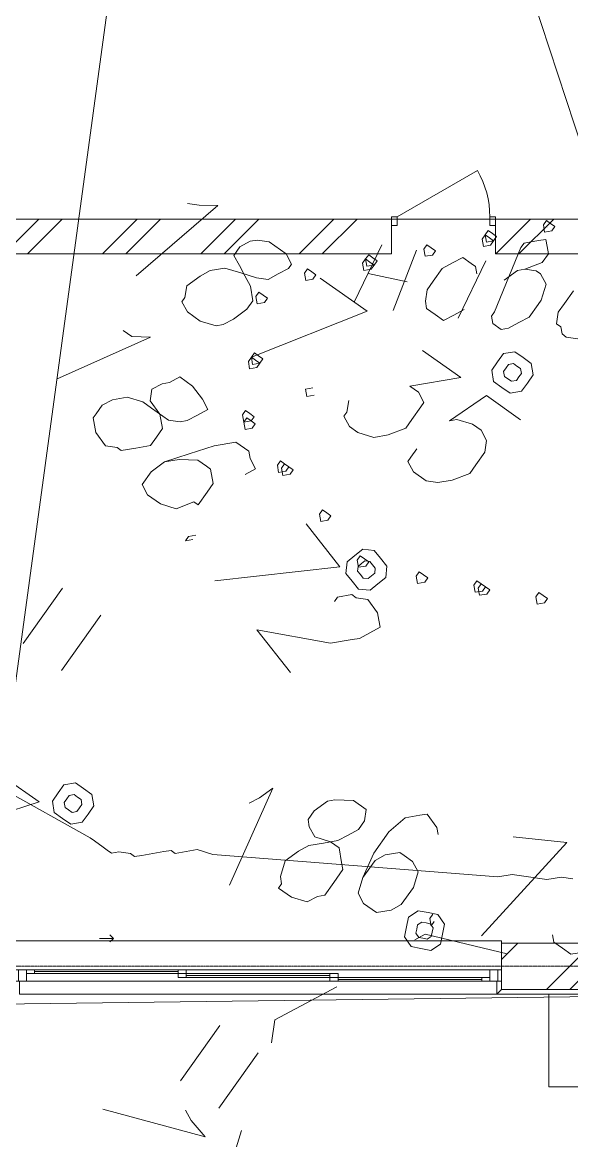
# Model space of a CAD drawing. Header units: millimetres. Extents: x -45570 to 57695, y -24100 to 57483.
# Drawn here: x 1015 to 5756, y -1506 to 8148 of the extents above; entities that cross this region are included whole.
import ezdxf

# ---------------------------------------------------------------- set-up
doc = ezdxf.new("R2010")
doc.units = ezdxf.units.MM
doc.linetypes.add('Осевая 12-2-2', pattern=[16, 12, -2, 0, -2])
for name, color, linetype, lineweight in [('A-DOOR', 8, 'Continuous', 9), ('A-FLOR', 8, 'Continuous', 9), ('A-GLAZ', 8, 'Continuous', 9), ('A-WALL', 8, 'Continuous', 18), ('A-WALL-PATT', 8, 'Continuous', 9), ('S-GRID', 8, 'Continuous', 9), ('НВК_ГП', 8, 'Continuous', 18), ('НВК_топо', 9, 'Continuous', 9)]:
    doc.layers.add(name, color=color, linetype=linetype, lineweight=lineweight)
pattern_1 = [(45, (0, 0), (-424.264, 424.264), []), (45, (0, 200), (-424.264, 424.264), [])]

# ---------------------------------------------------------------- blocks, each defined once
blk = doc.blocks.new('ТОПО')
at = {"layer": 'НВК_топо'}
for p, q in [((2817.9, 16091.3), (6.8, -4501.2)), ((5924, 6826.3), (5047.7, 9489.2)), ((2703, 6565.8), (1998.4, 5960.1)), ((2441, 6585.6), (2540.6, 6570.3)), ((2540.6, 6570.3), (2703, 6565.8)), ((5538.1, 6436.9), (5512, 6400.1)), ((5538.1, 6436.9), (5512, 6400.1)), ((5512, 6400.1), (5522.8, 6337.3)), ((5512, 6400.1), (5522.8, 6337.3)), ((5574.9, 6410.9), (5538.1, 6436.9)), ((5574.9, 6410.9), (5538.1, 6436.9)), ((5548.8, 6374.1), (5548.8, 6374.1)), ((5548.8, 6374.1), (5548.8, 6374.1)), ((5611.6, 6384.8), (5574.9, 6410.9)), ((5611.6, 6384.8), (5574.9, 6410.9)), ((5585.6, 6348), (5611.6, 6384.8)), ((5585.6, 6348), (5611.6, 6384.8)), ((5009.4, 6314), (4983.4, 6277.2)), ((5009.4, 6314), (4983.4, 6277.2)), ((5009.4, 6314), (4983.4, 6277.2)), ((4983.4, 6277.2), (4994.2, 6214.4)), ((4983.4, 6277.2), (4994.2, 6214.4)), ((4983.4, 6277.2), (4994.2, 6214.4)), ((5035.5, 6350.8), (5009.4, 6314)), ((5035.5, 6350.8), (5009.4, 6314)), ((5035.5, 6350.8), (5009.4, 6314)), ((5035.5, 6350.8), (5009.4, 6314)), ((5035.5, 6350.8), (5009.4, 6314)), ((5009.4, 6314), (5020.2, 6251.2)), ((5009.4, 6314), (5020.2, 6251.2)), ((5009.4, 6314), (5020.2, 6251.2)), ((5046.2, 6288), (5009.4, 6314)), ((5009.4, 6314), (5020.2, 6251.2)), ((5046.2, 6288), (5009.4, 6314)), ((5009.4, 6314), (5020.2, 6251.2)), ((5046.2, 6288), (5009.4, 6314)), ((5072.3, 6324.8), (5035.5, 6350.8)), ((5072.3, 6324.8), (5035.5, 6350.8)), ((5072.3, 6324.8), (5035.5, 6350.8)), ((5072.3, 6324.8), (5035.5, 6350.8)), ((5072.3, 6324.8), (5035.5, 6350.8)), ((5083, 6262), (5046.2, 6288)), ((5083, 6262), (5046.2, 6288)), ((5083, 6262), (5046.2, 6288)), ((5109, 6298.8), (5072.3, 6324.8)), ((5109, 6298.8), (5072.3, 6324.8)), ((5109, 6298.8), (5072.3, 6324.8)), ((5109, 6298.8), (5072.3, 6324.8)), ((5109, 6298.8), (5072.3, 6324.8)), ((5083, 6262), (5109, 6298.8)), ((5083, 6262), (5109, 6298.8)), ((5083, 6262), (5109, 6298.8)), ((5083, 6262), (5109, 6298.8)), ((5083, 6262), (5109, 6298.8)), ((5522.8, 6337.3), (5585.6, 6348)), ((5522.8, 6337.3), (5585.6, 6348)), ((2893.2, 6210.3), (2841.1, 6136.7)), ((2982.1, 6257.9), (2893.2, 6210.3)), ((3044.9, 6268.6), (2982.1, 6257.9)), ((3144.5, 6253.4), (3044.9, 6268.6)), ((3291.7, 6149.2), (3144.5, 6253.4)), ((4119.1, 6226.2), (3880.3, 5732.7)), ((4418, 6180.4), (4216, 5660.8)), ((4506.8, 6228), (4480.8, 6191.2)), ((4506.8, 6228), (4480.8, 6191.2)), ((4480.8, 6191.2), (4491.6, 6128.4)), ((4480.8, 6191.2), (4491.6, 6128.4)), ((4543.6, 6201.9), (4506.8, 6228)), ((4543.6, 6201.9), (4506.8, 6228)), ((4580.4, 6175.9), (4543.6, 6201.9)), ((4580.4, 6175.9), (4543.6, 6201.9)), ((4994.2, 6214.4), (5057, 6225.2)), ((4994.2, 6214.4), (5057, 6225.2)), ((4994.2, 6214.4), (5057, 6225.2)), ((5020.2, 6251.2), (5083, 6262)), ((5020.2, 6251.2), (5083, 6262)), ((5020.2, 6251.2), (5083, 6262)), ((5020.2, 6251.2), (5083, 6262)), ((5020.2, 6251.2), (5083, 6262)), ((5020.2, 6251.2), (5020.2, 6251.2)), ((5020.2, 6251.2), (5020.2, 6251.2)), ((5057, 6225.2), (5083, 6262)), ((5057, 6225.2), (5083, 6262)), ((5057, 6225.2), (5083, 6262)), ((5319, 6205.4), (5091, 5649)), ((5345.1, 6242.2), (5319, 6205.4)), ((5470.7, 6263.7), (5345.1, 6242.2)), ((5533.5, 6274.4), (5470.7, 6263.7)), ((5544.3, 6211.6), (5533.5, 6274.4)), ((5555.1, 6148.8), (5544.3, 6211.6)), ((2841.1, 6136.7), (2888.7, 6047.9)), ((3339.2, 6060.4), (3291.7, 6149.2)), ((3978.2, 6105.1), (3952.2, 6068.3)), ((3978.2, 6105.1), (3952.2, 6068.3)), ((3978.2, 6105.1), (3952.2, 6068.3)), ((4004.3, 6141.9), (3978.2, 6105.1)), ((4004.3, 6141.9), (3978.2, 6105.1)), ((4004.3, 6141.9), (3978.2, 6105.1)), ((4004.3, 6141.9), (3978.2, 6105.1)), ((4004.3, 6141.9), (3978.2, 6105.1)), ((3978.2, 6105.1), (3989, 6042.3)), ((3978.2, 6105.1), (3989, 6042.3)), ((3978.2, 6105.1), (3989, 6042.3)), ((4015, 6079.1), (3978.2, 6105.1)), ((3978.2, 6105.1), (3989, 6042.3)), ((4015, 6079.1), (3978.2, 6105.1)), ((3978.2, 6105.1), (3989, 6042.3)), ((4015, 6079.1), (3978.2, 6105.1)), ((4041, 6115.9), (4004.3, 6141.9)), ((4041, 6115.9), (4004.3, 6141.9)), ((4041, 6115.9), (4004.3, 6141.9)), ((4041, 6115.9), (4004.3, 6141.9)), ((4041, 6115.9), (4004.3, 6141.9)), ((4077.8, 6089.8), (4041, 6115.9)), ((4077.8, 6089.8), (4041, 6115.9)), ((4077.8, 6089.8), (4041, 6115.9)), ((4077.8, 6089.8), (4041, 6115.9)), ((4077.8, 6089.8), (4041, 6115.9)), ((4051.8, 6053), (4077.8, 6089.8)), ((4051.8, 6053), (4077.8, 6089.8)), ((4051.8, 6053), (4077.8, 6089.8)), ((4051.8, 6053), (4077.8, 6089.8)), ((4051.8, 6053), (4077.8, 6089.8)), ((4491.6, 6128.4), (4554.4, 6139.1)), ((4491.6, 6128.4), (4554.4, 6139.1)), ((4517.6, 6165.2), (4517.6, 6165.2)), ((4517.6, 6165.2), (4517.6, 6165.2)), ((4554.4, 6139.1), (4580.4, 6175.9)), ((4554.4, 6139.1), (4580.4, 6175.9)), ((4727.6, 6071.8), (4816.4, 6119.3)), ((5015.7, 6088.8), (4776.9, 5595.2)), ((4816.4, 6119.3), (4890, 6067.3)), ((5503, 6075.2), (5555.1, 6148.8)), ((2548.5, 5957.3), (2637.4, 6004.9)), ((2637.4, 6004.9), (2763, 6026.4)), ((2763, 6026.4), (2899.5, 5985.1)), ((2888.7, 6047.9), (2936.2, 5959)), ((3224.3, 5976), (3313.2, 6023.6)), ((3313.2, 6023.6), (3339.2, 6060.4)), ((3475.6, 6019.1), (3449.6, 5982.3)), ((3475.6, 6019.1), (3449.6, 5982.3)), ((3512.4, 5993), (3475.6, 6019.1)), ((3512.4, 5993), (3475.6, 6019.1)), ((3549.2, 5967), (3512.4, 5993)), ((3549.2, 5967), (3512.4, 5993)), ((3952.2, 6068.3), (3962.9, 6005.5)), ((3952.2, 6068.3), (3962.9, 6005.5)), ((3952.2, 6068.3), (3962.9, 6005.5)), ((3962.9, 6005.5), (4025.8, 6016.3)), ((3962.9, 6005.5), (4025.8, 6016.3)), ((3962.9, 6005.5), (4025.8, 6016.3)), ((3989, 6042.3), (4051.8, 6053)), ((3989, 6042.3), (4051.8, 6053)), ((3989, 6042.3), (4051.8, 6053)), ((3989, 6042.3), (4051.8, 6053)), ((3989, 6042.3), (4051.8, 6053)), ((3989, 6042.3), (3989, 6042.3)), ((3989, 6042.3), (3989, 6042.3)), ((4051.8, 6053), (4015, 6079.1)), ((4051.8, 6053), (4015, 6079.1)), ((4051.8, 6053), (4015, 6079.1)), ((4025.8, 6016.3), (4051.8, 6053)), ((4025.8, 6016.3), (4051.8, 6053)), ((4025.8, 6016.3), (4051.8, 6053)), ((4560.6, 5913.8), (4638.7, 6024.2)), ((4638.7, 6024.2), (4727.6, 6071.8)), ((4890, 6067.3), (4926.8, 6041.2)), ((4926.8, 6041.2), (4937.6, 5978.4)), ((5173.6, 5921.8), (5288.5, 6006.2)), ((5288.5, 6006.2), (5351.3, 6016.9)), ((5351.3, 6016.9), (5503, 6075.2)), ((5450.9, 6001.6), (5351.3, 6016.9)), ((5487.7, 5975.6), (5450.9, 6001.6)), ((2433.7, 5873), (2548.5, 5957.3)), ((2899.5, 5985.1), (3035.9, 5943.8)), ((2936.2, 5959), (2983.8, 5870.2)), ((3035.9, 5943.8), (3135.5, 5928.5)), ((3135.5, 5928.5), (3224.3, 5976)), ((3449.6, 5982.3), (3460.4, 5919.4)), ((3449.6, 5982.3), (3460.4, 5919.4)), ((3460.4, 5919.4), (3523.2, 5930.2)), ((3460.4, 5919.4), (3523.2, 5930.2)), ((3486.4, 5956.2), (3486.4, 5956.2)), ((3486.4, 5956.2), (3486.4, 5956.2)), ((3523.2, 5930.2), (3549.2, 5967)), ((3523.2, 5930.2), (3549.2, 5967)), ((3586, 5941), (3990.7, 5654.6)), ((3999.7, 5979.5), (4335.4, 5907.6)), ((4508.6, 5840.3), (4560.6, 5913.8)), ((5535.3, 5886.7), (5487.7, 5975.6)), ((2418.4, 5773.4), (2433.7, 5873)), ((2983.8, 5870.2), (3005.3, 5744.5)), ((3057.4, 5818.1), (3031.3, 5781.3)), ((3057.4, 5818.1), (3031.3, 5781.3)), ((3094.2, 5792.1), (3057.4, 5818.1)), ((3094.2, 5792.1), (3057.4, 5818.1)), ((4493.3, 5740.7), (4508.6, 5840.3)), ((5494, 5750.3), (5535.3, 5886.7)), ((5693.2, 5719.8), (5771.3, 5830.2)), ((2392.3, 5736.6), (2418.4, 5773.4)), ((2439.9, 5647.7), (2392.3, 5736.6)), ((3005.3, 5744.5), (2953.2, 5670.9)), ((3031.3, 5781.3), (3042.1, 5718.5)), ((3031.3, 5781.3), (3042.1, 5718.5)), ((3042.1, 5718.5), (3104.9, 5729.3)), ((3042.1, 5718.5), (3104.9, 5729.3)), ((3068.1, 5755.3), (3068.1, 5755.3)), ((3068.1, 5755.3), (3068.1, 5755.3)), ((3131, 5766), (3094.2, 5792.1)), ((3131, 5766), (3094.2, 5792.1)), ((3104.9, 5729.3), (3131, 5766)), ((3104.9, 5729.3), (3131, 5766)), ((4504, 5677.8), (4493.3, 5740.7)), ((5389.8, 5603.2), (5467.9, 5713.5)), ((5467.9, 5713.5), (5494, 5750.3)), ((5641.1, 5646.2), (5693.2, 5719.8)), ((2550.3, 5569.6), (2439.9, 5647.7)), ((2953.2, 5670.9), (2838.3, 5586.6)), ((3990.7, 5654.6), (2991.8, 5257.2)), ((4540.8, 5651.8), (4504, 5677.8)), ((4577.6, 5625.8), (4540.8, 5651.8)), ((4651.2, 5573.7), (4577.6, 5625.8)), ((4740.1, 5621.3), (4651.2, 5573.7)), ((4828.9, 5668.8), (4740.1, 5621.3)), ((5091, 5649), (5064.9, 5612.2)), ((5064.9, 5612.2), (5075.7, 5549.4)), ((5301, 5555.6), (5389.8, 5603.2)), ((5625.8, 5546.6), (5641.1, 5646.2)), ((2686.7, 5528.3), (2550.3, 5569.6)), ((2749.5, 5539.1), (2686.7, 5528.3)), ((2838.3, 5586.6), (2749.5, 5539.1)), ((5075.7, 5549.4), (5149.3, 5497.3)), ((5149.3, 5497.3), (5212.1, 5508.1)), ((5212.1, 5508.1), (5301, 5555.6)), ((5662.6, 5520.6), (5625.8, 5546.6)), ((5673.4, 5457.7), (5662.6, 5520.6)), ((2121.3, 5431.5), (1310.8, 5066.4)), ((1885.2, 5488.1), (1958.8, 5436)), ((1958.8, 5436), (2121.3, 5431.5)), ((5710.2, 5431.7), (5673.4, 5457.7)), ((5809.8, 5416.4), (5710.2, 5431.7)), ((4469, 5316.2), (4800.1, 5081.9)), ((2991.8, 5257.2), (2965.7, 5220.4)), ((2991.8, 5257.2), (2965.7, 5220.4)), ((2991.8, 5257.2), (2965.7, 5220.4)), ((2965.7, 5220.4), (2976.5, 5157.6)), ((2965.7, 5220.4), (2976.5, 5157.6)), ((2965.7, 5220.4), (2976.5, 5157.6)), ((3017.8, 5294), (2991.8, 5257.2)), ((3017.8, 5294), (2991.8, 5257.2)), ((3017.8, 5294), (2991.8, 5257.2)), ((3017.8, 5294), (2991.8, 5257.2)), ((3017.8, 5294), (2991.8, 5257.2)), ((2991.8, 5257.2), (3002.5, 5194.4)), ((2991.8, 5257.2), (3002.5, 5194.4)), ((2991.8, 5257.2), (3002.5, 5194.4)), ((3028.5, 5231.2), (2991.8, 5257.2)), ((2991.8, 5257.2), (3002.5, 5194.4)), ((3028.5, 5231.2), (2991.8, 5257.2)), ((2991.8, 5257.2), (3002.5, 5194.4)), ((3028.5, 5231.2), (2991.8, 5257.2)), ((3054.6, 5268), (3017.8, 5294)), ((3054.6, 5268), (3017.8, 5294)), ((3054.6, 5268), (3017.8, 5294)), ((3054.6, 5268), (3017.8, 5294)), ((3054.6, 5268), (3017.8, 5294)), ((3065.3, 5205.1), (3028.5, 5231.2)), ((3065.3, 5205.1), (3028.5, 5231.2)), ((3065.3, 5205.1), (3028.5, 5231.2)), ((3091.4, 5241.9), (3054.6, 5268)), ((3091.4, 5241.9), (3054.6, 5268)), ((3091.4, 5241.9), (3054.6, 5268)), ((3091.4, 5241.9), (3054.6, 5268)), ((3091.4, 5241.9), (3054.6, 5268)), ((3065.3, 5205.1), (3091.4, 5241.9)), ((3065.3, 5205.1), (3091.4, 5241.9)), ((3065.3, 5205.1), (3091.4, 5241.9)), ((3065.3, 5205.1), (3091.4, 5241.9)), ((3065.3, 5205.1), (3091.4, 5241.9)), ((2976.5, 5157.6), (3039.3, 5168.4)), ((2976.5, 5157.6), (3039.3, 5168.4)), ((2976.5, 5157.6), (3039.3, 5168.4)), ((3002.5, 5194.4), (3065.3, 5205.1)), ((3002.5, 5194.4), (3065.3, 5205.1)), ((3002.5, 5194.4), (3065.3, 5205.1)), ((3002.5, 5194.4), (3065.3, 5205.1)), ((3002.5, 5194.4), (3065.3, 5205.1)), ((3002.5, 5194.4), (3002.5, 5194.4)), ((3002.5, 5194.4), (3002.5, 5194.4)), ((3039.3, 5168.4), (3065.3, 5205.1)), ((3039.3, 5168.4), (3065.3, 5205.1)), ((3039.3, 5168.4), (3065.3, 5205.1)), ((2222.6, 5028.5), (2133.7, 4980.9)), ((2285.4, 5039.3), (2222.6, 5028.5)), ((2374.3, 5086.8), (2285.4, 5039.3)), ((2484.6, 5008.7), (2374.3, 5086.8)), ((4800.1, 5081.9), (4360.3, 5006.6)), ((2133.7, 4980.9), (2118.5, 4881.3)), ((2569, 4893.8), (2484.6, 5008.7)), ((3522.1, 4992.4), (3459.3, 4981.6)), ((3459.3, 4981.6), (3470, 4918.8)), ((3470, 4918.8), (3532.9, 4929.5)), ((4360.3, 5006.6), (4433.9, 4954.5)), ((4433.9, 4954.5), (4481.5, 4865.6)), ((5020.8, 4925.7), (4702.2, 4709.4)), ((5315.2, 4717.4), (5020.8, 4925.7)), ((1652.7, 4769.2), (1704.7, 4842.8)), ((1704.7, 4842.8), (1793.6, 4890.4)), ((1793.6, 4890.4), (1919.2, 4911.9)), ((1919.2, 4911.9), (2055.6, 4870.6)), ((2055.6, 4870.6), (2129.2, 4818.5)), ((2118.5, 4881.3), (2202.8, 4766.5)), ((2616.5, 4805), (2569, 4893.8)), ((3816.4, 4784.1), (3831.7, 4883.7)), ((4455.4, 4828.8), (4377.3, 4718.5)), ((4481.5, 4865.6), (4455.4, 4828.8)), ((1626.6, 4732.5), (1652.7, 4769.2)), ((1648.1, 4606.8), (1626.6, 4732.5)), ((2129.2, 4818.5), (2276.4, 4714.4)), ((2202.8, 4766.5), (2224.3, 4640.8)), ((2438.8, 4709.9), (2527.7, 4757.4)), ((2527.7, 4757.4), (2616.5, 4805)), ((2941.4, 4795.9), (2915.4, 4759.1)), ((2941.4, 4795.9), (2915.4, 4759.1)), ((2941.4, 4795.9), (2915.4, 4759.1)), ((2941.4, 4795.9), (2915.4, 4759.1)), ((2941.4, 4795.9), (2915.4, 4759.1)), ((2941.4, 4795.9), (2915.4, 4759.1)), ((2941.4, 4795.9), (2915.4, 4759.1)), ((2915.4, 4759.1), (2926.1, 4696.3)), ((2915.4, 4759.1), (2926.1, 4696.3)), ((2915.4, 4759.1), (2926.1, 4696.3)), ((2915.4, 4759.1), (2926.1, 4696.3)), ((2915.4, 4759.1), (2926.1, 4696.3)), ((2915.4, 4759.1), (2926.1, 4696.3)), ((2915.4, 4759.1), (2926.1, 4696.3)), ((2952.2, 4733.1), (2926.1, 4696.3)), ((2952.2, 4733.1), (2926.1, 4696.3)), ((2952.2, 4733.1), (2926.1, 4696.3)), ((2978.2, 4769.9), (2941.4, 4795.9)), ((2978.2, 4769.9), (2941.4, 4795.9)), ((2978.2, 4769.9), (2941.4, 4795.9)), ((2978.2, 4769.9), (2941.4, 4795.9)), ((2978.2, 4769.9), (2941.4, 4795.9)), ((2978.2, 4769.9), (2941.4, 4795.9)), ((2978.2, 4769.9), (2941.4, 4795.9)), ((2989, 4707.1), (2952.2, 4733.1)), ((2989, 4707.1), (2952.2, 4733.1)), ((2989, 4707.1), (2952.2, 4733.1)), ((3015, 4743.9), (2978.2, 4769.9)), ((3015, 4743.9), (2978.2, 4769.9)), ((3015, 4743.9), (2978.2, 4769.9)), ((3015, 4743.9), (2978.2, 4769.9)), ((3015, 4743.9), (2978.2, 4769.9)), ((3015, 4743.9), (2978.2, 4769.9)), ((3015, 4743.9), (2978.2, 4769.9)), ((2989, 4707.1), (3015, 4743.9)), ((2989, 4707.1), (3015, 4743.9)), ((2989, 4707.1), (3015, 4743.9)), ((2989, 4707.1), (3015, 4743.9)), ((2989, 4707.1), (3015, 4743.9)), ((2989, 4707.1), (3015, 4743.9)), ((2989, 4707.1), (3015, 4743.9)), ((3790.4, 4747.3), (3816.4, 4784.1)), ((3837.9, 4658.4), (3790.4, 4747.3)), ((2224.3, 4640.8), (2172.2, 4567.2)), ((2276.4, 4714.4), (2376, 4699.1)), ((2376, 4699.1), (2438.8, 4709.9)), ((2926.1, 4696.3), (2989, 4707.1)), ((2926.1, 4696.3), (2989, 4707.1)), ((2926.1, 4696.3), (2989, 4707.1)), ((2926.1, 4696.3), (2989, 4707.1)), ((2926.1, 4696.3), (2989, 4707.1)), ((2926.1, 4696.3), (2989, 4707.1)), ((2926.1, 4696.3), (2989, 4707.1)), ((2926.1, 4696.3), (2936.9, 4633.5)), ((2926.1, 4696.3), (2936.9, 4633.5)), ((2926.1, 4696.3), (2936.9, 4633.5)), ((2926.1, 4696.3), (2926.1, 4696.3)), ((2936.9, 4633.5), (2999.7, 4644.2)), ((2936.9, 4633.5), (2999.7, 4644.2)), ((2936.9, 4633.5), (2999.7, 4644.2)), ((2962.9, 4670.3), (2962.9, 4670.3)), ((2962.9, 4670.3), (2962.9, 4670.3)), ((3025.7, 4681), (2989, 4707.1)), ((3025.7, 4681), (2989, 4707.1)), ((3025.7, 4681), (2989, 4707.1)), ((2999.7, 4644.2), (3025.7, 4681)), ((2999.7, 4644.2), (3025.7, 4681)), ((2999.7, 4644.2), (3025.7, 4681)), ((3911.5, 4606.4), (3837.9, 4658.4)), ((4325.3, 4644.9), (4173.6, 4586.6)), ((4377.3, 4718.5), (4325.3, 4644.9)), ((4702.2, 4709.4), (4765, 4720.2)), ((4765, 4720.2), (4901.4, 4678.9)), ((4901.4, 4678.9), (4975, 4626.8)), ((1732.5, 4491.9), (1648.1, 4606.8)), ((2172.2, 4567.2), (2120.2, 4493.6)), ((4047.9, 4565.1), (3911.5, 4606.4)), ((4173.6, 4586.6), (4047.9, 4565.1)), ((4975, 4626.8), (5022.6, 4538)), ((5022.6, 4538), (5007.3, 4438.4)), ((1832.1, 4476.6), (1732.5, 4491.9)), ((1868.9, 4450.6), (1832.1, 4476.6)), ((1994.5, 4472.1), (1868.9, 4450.6)), ((2120.2, 4493.6), (1994.5, 4472.1)), ((2670.3, 4490.8), (2455.8, 4421.8)), ((2858.8, 4523.1), (2670.3, 4490.8)), ((2969.2, 4445), (2858.8, 4523.1)), ((2979.9, 4382.2), (2969.2, 4445)), ((4368.3, 4393.6), (4420.4, 4467.2)), ((2241.3, 4352.7), (2126.4, 4268.4)), ((2455.8, 4421.8), (2241.3, 4352.7)), ((2367, 4374.2), (2241.3, 4352.7)), ((2529.4, 4369.7), (2367, 4374.2)), ((2603, 4317.6), (2529.4, 4369.7)), ((3027.5, 4293.3), (2979.9, 4382.2)), ((3242, 4362.4), (3215.9, 4325.6)), ((3242, 4362.4), (3215.9, 4325.6)), ((3242, 4362.4), (3215.9, 4325.6)), ((3242, 4362.4), (3215.9, 4325.6)), ((3242, 4362.4), (3215.9, 4325.6)), ((3278.8, 4336.4), (3242, 4362.4)), ((3278.8, 4336.4), (3242, 4362.4)), ((3278.8, 4336.4), (3242, 4362.4)), ((3278.8, 4336.4), (3242, 4362.4)), ((3278.8, 4336.4), (3242, 4362.4)), ((4342.3, 4356.8), (4368.3, 4393.6)), ((4389.8, 4267.9), (4342.3, 4356.8)), ((5007.3, 4438.4), (4929.2, 4328)), ((2126.4, 4268.4), (2048.3, 4158)), ((2639.8, 4291.6), (2603, 4317.6)), ((2661.3, 4166), (2639.8, 4291.6)), ((2938.6, 4245.8), (3027.5, 4293.3)), ((3215.9, 4325.6), (3226.7, 4262.8)), ((3215.9, 4325.6), (3226.7, 4262.8)), ((3215.9, 4325.6), (3226.7, 4262.8)), ((3215.9, 4325.6), (3226.7, 4262.8)), ((3215.9, 4325.6), (3226.7, 4262.8)), ((3226.7, 4262.8), (3289.5, 4273.5)), ((3226.7, 4262.8), (3289.5, 4273.5)), ((3226.7, 4262.8), (3289.5, 4273.5)), ((3226.7, 4262.8), (3289.5, 4273.5)), ((3226.7, 4262.8), (3289.5, 4273.5)), ((3278.8, 4336.4), (3252.7, 4299.6)), ((3278.8, 4336.4), (3252.7, 4299.6)), ((3278.8, 4336.4), (3252.7, 4299.6)), ((3252.7, 4299.6), (3263.5, 4236.8)), ((3252.7, 4299.6), (3263.5, 4236.8)), ((3252.7, 4299.6), (3263.5, 4236.8)), ((3315.6, 4310.3), (3278.8, 4336.4)), ((3315.6, 4310.3), (3278.8, 4336.4)), ((3315.6, 4310.3), (3278.8, 4336.4)), ((3315.6, 4310.3), (3278.8, 4336.4)), ((3315.6, 4310.3), (3278.8, 4336.4)), ((3315.6, 4310.3), (3278.8, 4336.4)), ((3315.6, 4310.3), (3278.8, 4336.4)), ((3315.6, 4310.3), (3278.8, 4336.4)), ((3289.5, 4273.5), (3315.6, 4310.3)), ((3289.5, 4273.5), (3315.6, 4310.3)), ((3289.5, 4273.5), (3315.6, 4310.3)), ((3289.5, 4273.5), (3315.6, 4310.3)), ((3289.5, 4273.5), (3315.6, 4310.3)), ((3289.5, 4273.5), (3289.5, 4273.5)), ((3289.5, 4273.5), (3289.5, 4273.5)), ((3352.4, 4284.3), (3315.6, 4310.3)), ((3352.4, 4284.3), (3315.6, 4310.3)), ((3352.4, 4284.3), (3315.6, 4310.3)), ((3326.3, 4247.5), (3352.4, 4284.3)), ((3326.3, 4247.5), (3352.4, 4284.3)), ((3326.3, 4247.5), (3352.4, 4284.3)), ((4500.2, 4189.9), (4389.8, 4267.9)), ((4877.1, 4254.4), (4725.4, 4196.1)), ((4929.2, 4328), (4877.1, 4254.4)), ((2048.3, 4158), (2095.9, 4069.2)), ((2609.2, 4092.4), (2661.3, 4166)), ((3263.5, 4236.8), (3326.3, 4247.5)), ((3263.5, 4236.8), (3326.3, 4247.5)), ((3263.5, 4236.8), (3326.3, 4247.5)), ((4599.8, 4174.6), (4500.2, 4189.9)), ((4725.4, 4196.1), (4599.8, 4174.6)), ((2095.9, 4069.2), (2132.7, 4043.1)), ((2531.1, 3982), (2609.2, 4092.4)), ((2132.7, 4043.1), (2206.2, 3991)), ((2206.2, 3991), (2342.6, 3949.7)), ((2342.6, 3949.7), (2494.3, 4008)), ((2494.3, 4008), (2531.1, 3982)), ((3605.4, 3939.6), (3579.3, 3902.8)), ((3605.4, 3939.6), (3579.3, 3902.8)), ((3579.3, 3902.8), (3590.1, 3840)), ((3579.3, 3902.8), (3590.1, 3840)), ((3642.2, 3913.6), (3605.4, 3939.6)), ((3642.2, 3913.6), (3605.4, 3939.6)), ((3616.1, 3876.8), (3616.1, 3876.8)), ((3616.1, 3876.8), (3616.1, 3876.8)), ((3678.9, 3887.6), (3642.2, 3913.6)), ((3678.9, 3887.6), (3642.2, 3913.6)), ((3652.9, 3850.8), (3678.9, 3887.6)), ((3652.9, 3850.8), (3678.9, 3887.6)), ((3464.4, 3818.5), (3754.2, 3447.8)), ((3590.1, 3840), (3652.9, 3850.8)), ((3590.1, 3840), (3652.9, 3850.8)), ((2448.5, 3709.2), (2422.5, 3672.4)), ((2422.5, 3672.4), (2485.3, 3683.2)), ((2511.3, 3720), (2448.5, 3709.2)), ((3932, 3542.9), (3905.9, 3506.1)), ((3932, 3542.9), (3905.9, 3506.1)), ((3905.9, 3506.1), (3916.7, 3443.3)), ((3905.9, 3506.1), (3916.7, 3443.3)), ((3968.8, 3516.9), (3932, 3542.9)), ((3968.8, 3516.9), (3932, 3542.9)), ((3942.7, 3480.1), (3942.7, 3480.1)), ((3942.7, 3480.1), (3942.7, 3480.1)), ((4005.5, 3490.8), (3968.8, 3516.9)), ((4005.5, 3490.8), (3968.8, 3516.9)), ((3979.5, 3454), (4005.5, 3490.8)), ((3979.5, 3454), (4005.5, 3490.8)), ((3754.2, 3447.8), (2675.5, 3327.7)), ((3916.7, 3443.3), (3979.5, 3454)), ((3916.7, 3443.3), (3979.5, 3454)), ((4440.8, 3403.7), (4414.8, 3366.9)), ((4440.8, 3403.7), (4414.8, 3366.9)), ((4477.6, 3377.7), (4440.8, 3403.7)), ((4477.6, 3377.7), (4440.8, 3403.7)), ((4414.8, 3366.9), (4425.5, 3304.1)), ((4414.8, 3366.9), (4425.5, 3304.1)), ((4425.5, 3304.1), (4488.3, 3314.8)), ((4425.5, 3304.1), (4488.3, 3314.8)), ((4451.6, 3340.9), (4451.6, 3340.9)), ((4451.6, 3340.9), (4451.6, 3340.9)), ((4514.4, 3351.6), (4477.6, 3377.7)), ((4514.4, 3351.6), (4477.6, 3377.7)), ((4488.3, 3314.8), (4514.4, 3351.6)), ((4488.3, 3314.8), (4514.4, 3351.6)), ((4938.9, 3327.3), (4912.8, 3290.5)), ((4938.9, 3327.3), (4912.8, 3290.5)), ((4938.9, 3327.3), (4912.8, 3290.5)), ((4938.9, 3327.3), (4912.8, 3290.5)), ((4938.9, 3327.3), (4912.8, 3290.5)), ((4912.8, 3290.5), (4923.6, 3227.7)), ((4912.8, 3290.5), (4923.6, 3227.7)), ((4912.8, 3290.5), (4923.6, 3227.7)), ((4912.8, 3290.5), (4923.6, 3227.7)), ((4912.8, 3290.5), (4923.6, 3227.7)), ((4975.7, 3301.3), (4938.9, 3327.3)), ((4975.7, 3301.3), (4938.9, 3327.3)), ((4975.7, 3301.3), (4938.9, 3327.3)), ((4975.7, 3301.3), (4938.9, 3327.3)), ((4975.7, 3301.3), (4938.9, 3327.3)), ((4975.7, 3301.3), (4949.6, 3264.5)), ((4975.7, 3301.3), (4949.6, 3264.5)), ((4975.7, 3301.3), (4949.6, 3264.5)), ((5012.4, 3275.2), (4975.7, 3301.3)), ((5012.4, 3275.2), (4975.7, 3301.3)), ((5012.4, 3275.2), (4975.7, 3301.3)), ((5012.4, 3275.2), (4975.7, 3301.3)), ((5012.4, 3275.2), (4975.7, 3301.3)), ((5012.4, 3275.2), (4975.7, 3301.3)), ((5012.4, 3275.2), (4975.7, 3301.3)), ((5012.4, 3275.2), (4975.7, 3301.3)), ((1022.3, 2786), (1360.7, 3264.3)), ((3734.5, 3185.7), (3860.1, 3207.3)), ((3860.1, 3207.3), (3896.9, 3181.2)), ((4923.6, 3227.7), (4986.4, 3238.5)), ((4923.6, 3227.7), (4986.4, 3238.5)), ((4923.6, 3227.7), (4986.4, 3238.5)), ((4923.6, 3227.7), (4986.4, 3238.5)), ((4923.6, 3227.7), (4986.4, 3238.5)), ((4949.6, 3264.5), (4960.4, 3201.7)), ((4949.6, 3264.5), (4960.4, 3201.7)), ((4949.6, 3264.5), (4960.4, 3201.7)), ((4960.4, 3201.7), (5023.2, 3212.4)), ((4960.4, 3201.7), (5023.2, 3212.4)), ((4960.4, 3201.7), (5023.2, 3212.4)), ((4986.4, 3238.5), (5012.4, 3275.2)), ((4986.4, 3238.5), (5012.4, 3275.2)), ((4986.4, 3238.5), (5012.4, 3275.2)), ((4986.4, 3238.5), (5012.4, 3275.2)), ((4986.4, 3238.5), (5012.4, 3275.2)), ((4986.4, 3238.5), (4986.4, 3238.5)), ((4986.4, 3238.5), (4986.4, 3238.5)), ((5049.2, 3249.2), (5012.4, 3275.2)), ((5049.2, 3249.2), (5012.4, 3275.2)), ((5049.2, 3249.2), (5012.4, 3275.2)), ((5023.2, 3212.4), (5049.2, 3249.2)), ((5023.2, 3212.4), (5049.2, 3249.2)), ((5023.2, 3212.4), (5049.2, 3249.2)), ((5473.7, 3224.9), (5447.7, 3188.1)), ((5473.7, 3224.9), (5447.7, 3188.1)), ((5447.7, 3188.1), (5458.5, 3125.3)), ((5447.7, 3188.1), (5458.5, 3125.3)), ((5510.5, 3198.9), (5473.7, 3224.9)), ((5510.5, 3198.9), (5473.7, 3224.9)), ((5547.3, 3172.8), (5510.5, 3198.9)), ((5547.3, 3172.8), (5510.5, 3198.9)), ((3708.4, 3148.9), (3734.5, 3185.7)), ((3896.9, 3181.2), (3996.5, 3165.9)), ((3996.5, 3165.9), (4080.8, 3051.1)), ((5458.5, 3125.3), (5521.3, 3136)), ((5458.5, 3125.3), (5521.3, 3136)), ((5484.5, 3162.1), (5484.5, 3162.1)), ((5484.5, 3162.1), (5484.5, 3162.1)), ((5521.3, 3136), (5547.3, 3172.8)), ((5521.3, 3136), (5547.3, 3172.8)), ((1353.4, 2551.7), (1691.8, 3030)), ((4080.8, 3051.1), (4091.6, 2988.2)), ((3673.4, 2787.3), (3038.9, 2905)), ((3038.9, 2905), (3328.7, 2534.3)), ((4102.4, 2925.4), (4013.5, 2877.9)), ((4091.6, 2988.2), (4102.4, 2925.4)), ((3861.8, 2819.6), (3673.4, 2787.3)), ((3924.6, 2830.3), (3861.8, 2819.6)), ((4013.5, 2877.9), (3924.6, 2830.3)), ((865, 1627.4), (1159.3, 1419.1)), ((1600.8, 1106.7), (849.7, 1527.8)), ((3175.9, 1538.1), (2802.4, 698.2)), ((2972.2, 1406.2), (3061, 1453.8)), ((3061, 1453.8), (3175.9, 1538.1)), ((1159.3, 1419.1), (730.3, 1281)), ((3648, 1424.9), (3533.1, 1340.6)), ((3710.8, 1435.7), (3648, 1424.9)), ((3873.2, 1431.2), (3710.8, 1435.7)), ((3983.6, 1353.1), (3873.2, 1431.2)), ((3968.3, 1253.5), (3983.6, 1353.1)), ((3533.1, 1340.6), (3481, 1267)), ((3481, 1267), (3491.8, 1204.2)), ((4319.2, 1281.2), (4178.3, 1160.1)), ((4444.9, 1302.7), (4319.2, 1281.2)), ((4507.7, 1313.5), (4444.9, 1302.7)), ((4592, 1198.6), (4507.7, 1313.5)), ((3491.8, 1204.2), (3539.3, 1115.3)), ((3827.4, 1132.3), (3916.3, 1179.9)), ((3916.3, 1179.9), (3968.3, 1253.5)), ((4178.3, 1160.1), (4048.1, 976.1)), ((4602.8, 1135.8), (4592, 1198.6)), ((1637.6, 1080.7), (1600.8, 1106.7)), ((1711.2, 1028.6), (1637.6, 1080.7)), ((3487.3, 1041.8), (3612.9, 1063.3)), ((3539.3, 1115.3), (3675.7, 1074)), ((3612.9, 1063.3), (3738.5, 1084.8)), ((3675.7, 1074), (3749.3, 1022)), ((3738.5, 1084.8), (3827.4, 1132.3)), ((5713.8, 1067.4), (4978.7, 262.5)), ((5252.6, 1117.7), (5713.8, 1067.4)), ((1748, 1002.6), (1711.2, 1028.6)), ((1784.8, 976.6), (1748, 1002.6)), ((1847.6, 987.3), (1784.8, 976.6)), ((1947.2, 972), (1847.6, 987.3)), ((1984, 946), (1947.2, 972)), ((2235.3, 989), (2046.8, 956.8)), ((2298.1, 999.8), (2235.3, 989)), ((2334.9, 973.8), (2298.1, 999.8)), ((2397.7, 984.5), (2334.9, 973.8)), ((2460.6, 995.3), (2397.7, 984.5)), ((2523.4, 1006), (2460.6, 995.3)), ((2659.8, 964.7), (2523.4, 1006)), ((3283.5, 909.9), (3398.4, 994.2)), ((3398.4, 994.2), (3487.3, 1041.8)), ((3749.3, 1022), (3770.8, 896.3)), ((4048.1, 976.1), (3954.8, 766.2)), ((4273.4, 982.4), (4147.8, 960.9)), ((4310.2, 956.3), (4273.4, 982.4)), ((2046.8, 956.8), (1984, 946)), ((5117.9, 771.3), (2659.8, 964.7)), ((3242.2, 773.5), (3283.5, 909.9)), ((3770.8, 896.3), (3781.6, 833.5)), ((4058.9, 913.3), (3954.8, 766.2)), ((4147.8, 960.9), (4058.9, 913.3)), ((4383.8, 904.3), (4310.2, 956.3)), ((4431.3, 815.4), (4383.8, 904.3)), ((3253, 710.6), (3242.2, 773.5)), ((3781.6, 833.5), (3703.5, 723.1)), ((4390, 679), (4431.3, 815.4)), ((5243.5, 792.8), (5117.9, 771.3)), ((5343.1, 777.6), (5243.5, 792.8)), ((5542.4, 747), (5343.1, 777.6)), ((3226.9, 673.8), (3253, 710.6)), ((3703.5, 723.1), (3625.4, 612.8)), ((3954.8, 766.2), (3913.5, 629.7)), ((4285.9, 531.9), (4390, 679)), ((5668, 768.5), (5542.4, 747)), ((5767.6, 753.3), (5668, 768.5)), ((3337.3, 595.8), (3226.9, 673.8)), ((3473.7, 554.4), (3337.3, 595.8)), ((3562.6, 602), (3473.7, 554.4)), ((3625.4, 612.8), (3562.6, 602)), ((3913.5, 629.7), (3961, 540.9)), ((3961, 540.9), (4034.6, 488.8)), ((4034.6, 488.8), (4071.4, 462.8)), ((4071.4, 462.8), (4197, 484.3)), ((4197, 484.3), (4285.9, 531.9)), ((4558.7, 449.2), (4532.7, 412.4)), ((4532.7, 412.4), (4543.4, 349.6)), ((4543.4, 349.6), (4569.5, 386.4)), ((4491.4, 276), (4402.5, 228.5)), ((5199.4, 106.3), (4491.4, 276)), ((5602.4, 207.6), (5591.6, 270.5)), ((5676, 155.6), (5602.4, 207.6)), ((5749.6, 103.5), (5676, 155.6)), ((5875.2, 125), (5749.6, 103.5)), ((-3317.5, -382.1), (24878.8, -15.9)), ((3728.4, -177.9), (3195.3, -463.2)), ((3195.3, -463.2), (3164.7, -662.4)), ((2380.3, -990.8), (2718.7, -512.5)), ((2711.4, -1225.1), (3049.9, -746.8)), ((2592, -1471.8), (1710.8, -1234.7)), ((2423.3, -1242.1), (2470.9, -1330.9)), ((2470.9, -1330.9), (2592, -1471.8)), ((2906.1, -1418.1), (2782.2, -1827.3))]:
    blk.add_line(p, q, dxfattribs=at)
for points in [[(5116.5, 5216.9), (5066.1, 5145.8), (5083, 5047.3), (5154.1, 4997)], [(5336.4, 5254.5), (5265.2, 5304.9), (5166.8, 5288), (5116.5, 5216.9)], [(5374, 5034.6), (5424.3, 5105.8), (5407.5, 5204.2), (5336.4, 5254.5)], [(5190.1, 5164.8), (5168.5, 5134.3), (5175.7, 5092.1), (5206.2, 5070.6)], [(5284.3, 5180.9), (5253.8, 5202.5), (5211.6, 5195.3), (5190.1, 5164.8)], [(5300.4, 5086.7), (5322, 5117.2), (5314.8, 5159.4), (5284.3, 5180.9)], [(5154.1, 4997), (5225.3, 4946.7), (5323.7, 4963.5), (5374, 5034.6)], [(5206.2, 5070.6), (5236.7, 5049), (5278.8, 5056.2), (5300.4, 5086.7)], [(4107.3, 3522.2), (4052.3, 3589.8), (3952.9, 3600), (3885.3, 3545)], [(3885.3, 3545), (3817.8, 3490), (3807.5, 3390.6), (3862.5, 3323.1)], [(4037.3, 3465.3), (4013.8, 3494.3), (3971.2, 3498.6), (3942.2, 3475.1)], [(4084.4, 3300.3), (4152, 3355.2), (4162.2, 3454.6), (4107.3, 3522.2)], [(3942.2, 3475.1), (3913.3, 3451.5), (3908.9, 3408.9), (3932.5, 3380)], [(3932.5, 3380), (3956, 3351), (3998.6, 3346.6), (4027.6, 3370.2)], [(4027.6, 3370.2), (4056.5, 3393.7), (4060.9, 3436.3), (4037.3, 3465.3)], [(3862.5, 3323.1), (3917.5, 3255.5), (4016.9, 3245.3), (4084.4, 3300.3)], [(1543.9, 1533.5), (1472.8, 1583.8), (1374.3, 1567), (1324, 1495.8)], [(1324, 1495.8), (1273.7, 1424.7), (1290.6, 1326.3), (1361.7, 1275.9)], [(1491.8, 1459.9), (1461.4, 1481.5), (1419.2, 1474.3), (1397.6, 1443.8)], [(1508, 1365.7), (1529.5, 1396.2), (1522.3, 1438.3), (1491.8, 1459.9)], [(1581.6, 1313.6), (1631.9, 1384.7), (1615, 1483.2), (1543.9, 1533.5)], [(1397.6, 1443.8), (1376, 1413.3), (1383.3, 1371.1), (1413.7, 1349.5)], [(1413.7, 1349.5), (1444.2, 1328), (1486.4, 1335.2), (1508, 1365.7)], [(1361.7, 1275.9), (1432.8, 1225.6), (1531.2, 1242.5), (1581.6, 1313.6)], [(4516.9, 462.2), (4431.4, 479.2), (4348.3, 423.8), (4331.3, 338.3)], [(4640.7, 276.6), (4657.7, 362), (4602.3, 445.1), (4516.9, 462.2)], [(4331.3, 338.3), (4314.2, 252.9), (4369.7, 169.8), (4455.1, 152.8)], [(4419.7, 320.7), (4412.4, 284.1), (4436.1, 248.5), (4472.8, 241.2)], [(4499.2, 373.8), (4462.6, 381.1), (4427, 357.3), (4419.7, 320.7)], [(4472.8, 241.2), (4509.4, 233.9), (4545, 257.6), (4552.3, 294.2)], [(4552.3, 294.2), (4559.6, 330.8), (4535.8, 366.4), (4499.2, 373.8)], [(4455.1, 152.8), (4540.6, 135.7), (4623.6, 191.2), (4640.7, 276.6)]]:
    blk.add_lwpolyline(points, dxfattribs=at)
blk = doc.blocks.new('INT 19 Дверь межкомнатная одностворчатая - 900 х 2370 _800_ Глухое П-НАР-1569046-ГП')
at = {"layer": 'A-DOOR', "lineweight": 18}
blk.add_line((-400, 170), (292.8, 570), dxfattribs=at)
at = {"layer": 'A-DOOR'}
for p, q in [((-400, 170), (-450, 170)), ((-450, 170), (-450, 95)), ((-400, 95), (-400, 170)), ((400, 95), (400, 170)), ((400, 170), (450, 170)), ((450, 170), (450, 95)), ((-450, 95), (-400, 95)), ((450, 95), (400, 95))]:
    blk.add_line(p, q, dxfattribs=at)
blk.add_arc((-400, 170), 800, 360, 30, dxfattribs=at)
blk = doc.blocks.new('INT 20 Окно раздвижное 3ст - INT 20 Окно раздвижное 3ст 4200-3000 2-1568811-ГП')
at = {"layer": 'A-GLAZ'}
for p, q in [((2060, 240), (-2060, 240)), ((-2100, 130), (-2000, 130)), ((-2070, 130), (-2100, 130)), ((-2070, 30), (-2070, 130)), ((-2000, 130), (-2070, 130)), ((-2070, 130), (-2070, 30)), ((-2000, 130), (-2070, 130)), ((-2070, 130), (-2070, 30)), ((-1930, 130), (-2000, 130)), ((-2000, 130), (-2000, 96.7)), ((-2000, 96.7), (-1930, 96.7)), ((-2000, 30), (-2000, 96.7)), ((-1930, 96.7), (-1930, 130)), ((-690, 130), (-1930, 130)), ((-1930, 130), (-1930, 96.7)), ((-1930, 113.3), (-690, 113.3)), ((-1930, 96.7), (-690, 96.7)), ((-620, 130), (-690, 130)), ((-690, 130), (-690, 96.7)), ((-690, 96.7), (-690, 130)), ((-620, 96.7), (-690, 96.7)), ((-690, 96.7), (-690, 63.3)), ((-690, 96.7), (-620, 96.7)), ((-620, 96.7), (-620, 130)), ((-620, 130), (2100, 130)), ((2070, 130), (-620, 130)), ((-620, 63.3), (-620, 96.7)), ((620, 96.7), (-620, 96.7)), ((-620, 96.7), (-620, 63.3)), ((690, 96.7), (620, 96.7)), ((620, 96.7), (620, 63.3)), ((620, 63.3), (620, 96.7)), ((690, 63.3), (690, 96.7)), ((2000, 130), (2000, 63.3)), ((2070, 130), (2000, 130)), ((2100, 130), (2070, 130)), ((2070, 130), (2070, 30)), ((2070, 30), (2070, 130)), ((2070, 30), (2070, 130)), ((-2100, 30), (-2070, 30)), ((620, 30), (-2100, 30)), ((-2070, 30), (620, 30)), ((-2070, 30), (-2000, 30)), ((-690, 63.3), (-620, 63.3)), ((-620, 80), (620, 80)), ((-620, 63.3), (620, 63.3)), ((620, 63.3), (690, 63.3)), ((690, 63.3), (620, 63.3)), ((620, 63.3), (620, 30)), ((620, 30), (690, 30)), ((690, 30), (690, 63.3)), ((1930, 63.3), (690, 63.3)), ((690, 63.3), (690, 30)), ((690, 46.7), (1930, 46.7)), ((690, 30), (1930, 30)), ((2000, 63.3), (1930, 63.3)), ((1930, 63.3), (1930, 30)), ((1930, 30), (1930, 63.3)), ((1930, 30), (2000, 30)), ((2000, 30), (2000, 63.3)), ((2100, 30), (2000, 30)), ((2000, 30), (2070, 30)), ((2000, 30), (2070, 30)), ((2070, 30), (2100, 30)), ((-2100, -200), (-2100, -220)), ((-2100, -220), (2100, -220)), ((1250, -240), (1280, -210)), ((1250, -240), (1280, -270)), ((1250, -240), (1370, -240)), ((2100, -220), (2100, -200))]:
    blk.add_line(p, q, dxfattribs=at)
blk = doc.blocks.new('INT 20 Откосы окон снаружи Прямоугольник - INT 20 Откосы окон снаружи Прямоугольник-1566572-ГП')
at = {"layer": 'A-WALL', "lineweight": 18}
for p, q in [((-2076.7, 30), (-2076.7, -80)), ((2043.3, -80), (2043.3, 30))]:
    blk.add_line(p, q, dxfattribs=at)
blk = doc.blocks.new('ГП01')
at = {"layer": 'A-WALL-PATT', "lineweight": 9}
h = blk.add_hatch(dxfattribs=at)
h.set_pattern_fill('FP_2', color=256, style=0, pattern_type=2)
h.set_pattern_definition(pattern_1)
h.paths.add_polyline_path([(14475.3, 10822.6), (14568.2, 10822.6), (14568.2, 11122.6), (10718.2, 11122.6), (10718.2, 10822.6), (12774.5, 10822.6)])
h.paths.add_polyline_path([(9218.2, 10822.6), (9218.2, 11122.6), (7268.2, 11122.6), (7268.2, 10822.6), (8368.2, 10822.6)])
h.paths.add_polyline_path([(6368.2, 10822.6), (6368.2, 11122.6), (2368.2, 11122.6), (2368.2, 10822.6), (4270.8, 10822.6)])
h = blk.add_hatch(dxfattribs=at)
h.set_pattern_fill('FP_2', color=256, style=0, pattern_type=2)
h.set_pattern_definition(pattern_1)
h.paths.add_polyline_path([(8468.2, 4472.6), (8468.2, 4872.6), (7318.2, 4872.6), (7318.2, 4472.6), (7672.3, 4472.6)])
h.paths.add_polyline_path([(3118.2, 4472.6), (3118.2, 4872.6), (2368.2, 4872.6), (2368.2, 4472.6), (2570.1, 4472.6)])
at = {"layer": 'A-FLOR'}
for p, q in [((6368.2, 11122.6), (7268.2, 11122.6)), ((6369.6, 11122.6), (6369.6, 10822.6)), ((7728.2, 4432.6), (7728.2, 3632.6)), ((7728.2, 3632.6), (12208.2, 3632.6))]:
    blk.add_line(p, q, dxfattribs=at)
at = {"layer": 'A-WALL', "lineweight": 18}
for p, q in [((6368.2, 11122.6), (2368.2, 11122.6)), ((6368.2, 10822.6), (6368.2, 11122.6)), ((9218.2, 11122.6), (7268.2, 11122.6)), ((7268.2, 11122.6), (7268.2, 10822.6)), ((2368.2, 10822.6), (6368.2, 10822.6)), ((7268.2, 10822.6), (8068.2, 10822.6)), ((8068.2, 4872.6), (7318.2, 4872.6)), ((7318.2, 4872.6), (7318.2, 4472.6)), ((7318.2, 4472.6), (7278.2, 4432.6)), ((7318.2, 4472.6), (8468.2, 4472.6)), ((7278.2, 4432.6), (8508.2, 4432.6))]:
    blk.add_line(p, q, dxfattribs=at)
at = {"layer": 'S-GRID', "color": 251, "linetype": 'Осевая 12-2-2', "true_color": 0x646464}
blk.add_line((23375.6, 4672.6), (-3517.4, 4672.6), dxfattribs=at)
at = {"layer": 'A-DOOR', "lineweight": 18}
blk.add_blockref('INT 19 Дверь межкомнатная одностворчатая - 900 х 2370 _800_ Глухое П-НАР-1569046-ГП', (6818.2, 10972.6), dxfattribs=at)
at = {"layer": 'A-GLAZ', "rotation": 180}
blk.add_blockref('INT 20 Окно раздвижное 3ст - INT 20 Окно раздвижное 3ст 4200-3000 2-1568811-ГП', (5218.2, 4672.6), dxfattribs=at)
at = {"layer": 'A-WALL', "lineweight": 18, "rotation": 180}
blk.add_blockref('INT 20 Откосы окон снаружи Прямоугольник - INT 20 Откосы окон снаружи Прямоугольник-1566572-ГП', (5201.4, 4462.6), dxfattribs=at)

msp = doc.modelspace()

# ---------------------------------------------------------------- block references
at = {"layer": 'НВК_ГП'}
msp.add_blockref('ГП01', (-2168, -4673), dxfattribs=at)
at = {"layer": 'НВК_топо'}
msp.add_blockref('ТОПО', (0, 0), dxfattribs=at)

doc.saveas('drawing.dxf')
